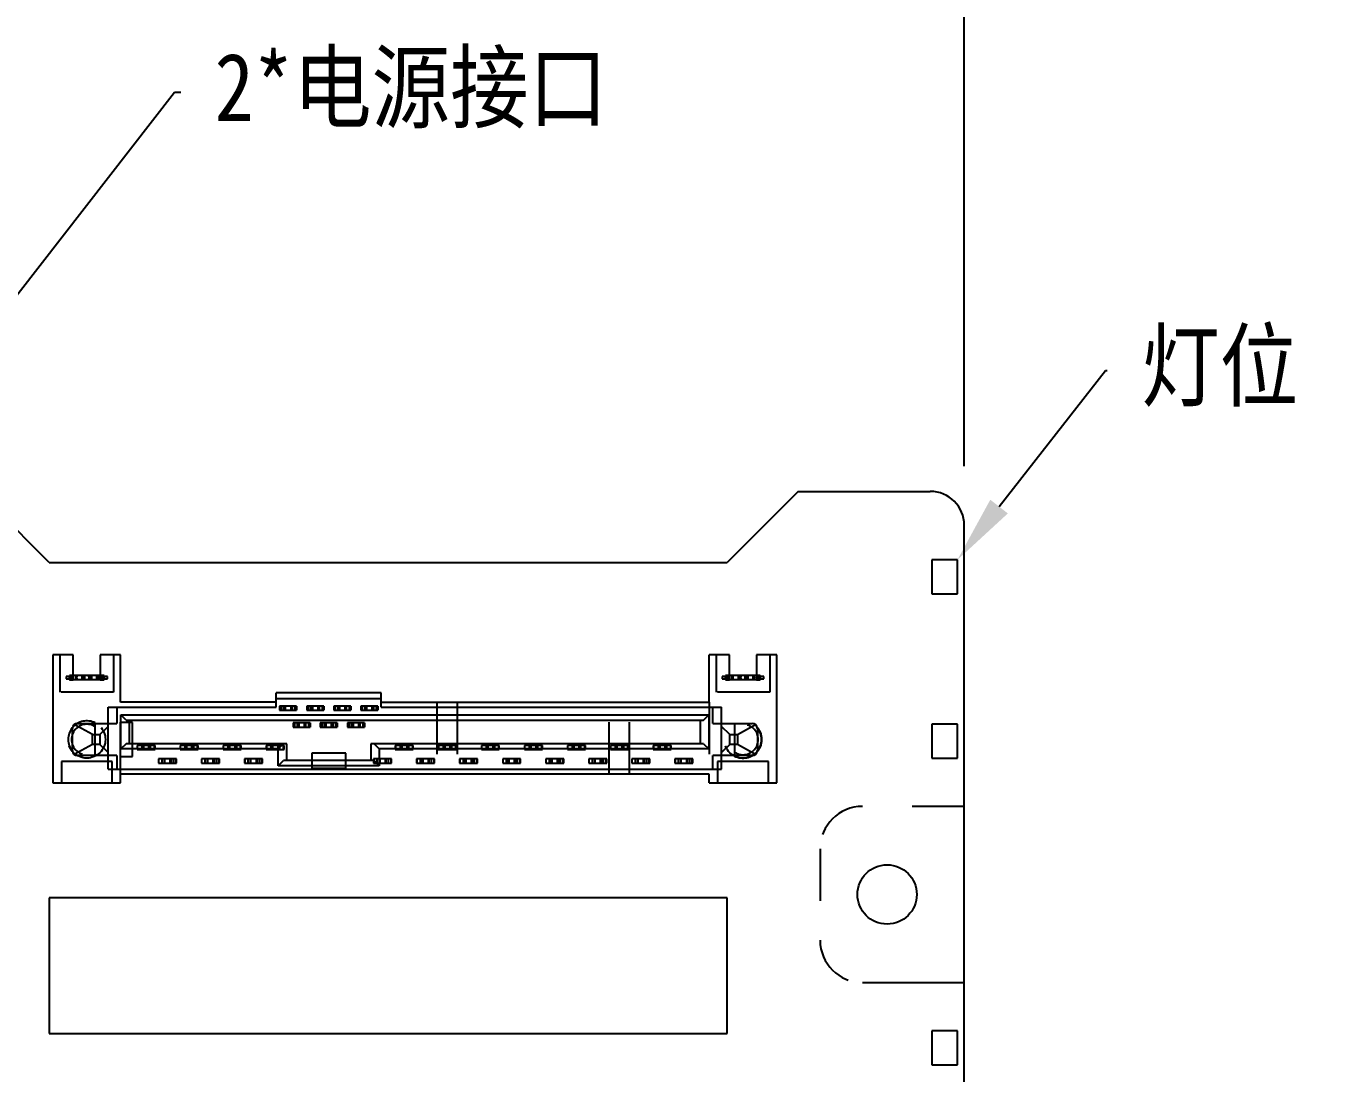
# Model space of a CAD drawing. Header units: millimetres. Extents: x 753 to 1632, y 352 to 973.
# Drawn here: x 1051.1 to 1127.9, y 670.3 to 732.1 of the extents above; entities that cross this region are included whole.
import ezdxf
from ezdxf import colors
from ezdxf.entities.mleader import LeaderData, LeaderLine
from ezdxf.math import Vec2, Vec3

# ---------------------------------------------------------------- set-up
doc = ezdxf.new("R2010")
doc.units = ezdxf.units.MM
doc.header["$LTSCALE"] = 30.734
doc.header["$PDMODE"] = 3
doc.header["$PDSIZE"] = 8
doc.linetypes.add('HIDDEN', pattern=[0.2, 0.1, -0.1])
doc.layers.get('0').update_dxf_attribs({"linetype": 'CONTINUOUS'})
doc.layers.get('Defpoints').update_dxf_attribs({"linetype": 'CONTINUOUS'})
doc.layers.add('02___PRT_ALL_AXES', color=7, linetype='CONTINUOUS')
doc.layers.add('DEFAULT_2', color=8, linetype='HIDDEN')
doc.styles.get("Standard").update_dxf_attribs({"font": 'txt', "width": 0.85})
doc.dimstyles.get("Standard").update_dxf_attribs({"dimtxt": 3.5, "dimasz": 3.5, "dimexe": 0.18, "dimexo": 0.0625, "dimgap": 0.09, "dimtad": 1, "dimdsep": 46, "dimtxsty": 'Standard', "dimcen": 0.09, "dimadec": 0, "dimazin": 0, "dimtol": 1, "dimtp": 0.01, "dimtm": 0.01, "dimtfac": 1, "dimtofl": 0, "dimtmove": 0, "dimatfit": 3, "dimfxl": 1, "dimtolj": 1, "dimarcsym": 0})

# ---------------------------------------------------------------- blocks, each defined once
blk = doc.blocks.new('*D0')
at = {"color": 0, "lineweight": -2}
for p, q in [((1007.026, 706.094), (1007.026, 752.685)), ((1106.526, 706.094), (1106.526, 752.685)), ((1010.526, 742.627), (1040.571, 742.627)), ((1103.026, 742.627), (1072.98, 742.627))]:
    blk.add_line(p, q, dxfattribs=at)
at = {"color": 0}
for points in [[(1010.526, 743.21), (1010.526, 742.043), (1007.026, 742.627)], [(1103.026, 743.21), (1103.026, 742.043), (1106.526, 742.627)]]:
    blk.add_solid(points, dxfattribs=at)
at = {"layer": 'Defpoints', "color": 0}
for p in [(1106.526, 742.627), (1007.026, 702.602), (1106.526, 702.602)]:
    blk.add_point(p, dxfattribs=at)
at = {"color": 0, "insert": (1056.776, 742.627), "char_height": 3.5, "attachment_point": 5}
blk.add_mtext('\\A1;99.5000±0.0100', dxfattribs=at)

msp = doc.modelspace()

# ---------------------------------------------------------------- linework, layer by layer
at = {"color": 7, "linetype": 'Continuous'}
for p, q in [((1052.52568, 700.40169), (1048.32568, 704.60169)), ((1096.72568, 704.60169), (1092.52568, 700.40169)), ((1096.72568, 704.60169), (1104.52568, 704.60169)), ((1106.52568, 606.00169), (1106.52568, 702.60169)), ((1052.52568, 700.40169), (1092.52568, 700.40169)), ((1106.12068, 700.55169), (1104.62068, 700.55169)), ((1104.62068, 700.55169), (1104.62068, 698.55169)), ((1106.12068, 698.55169), (1106.12068, 700.55169)), ((1104.62068, 698.55169), (1106.12068, 698.55169)), ((1052.73568, 694.95169), (1052.73568, 687.40169)), ((1053.93568, 694.95169), (1052.73568, 694.95169)), ((1053.93568, 693.47669), (1053.93568, 694.95169)), ((1055.53568, 694.95169), (1055.53568, 693.47669)), ((1056.72568, 694.95169), (1055.53568, 694.95169)), ((1056.72568, 692.15169), (1056.72568, 694.95169)), ((1091.47568, 692.15169), (1091.47568, 694.95169)), ((1092.66568, 694.95169), (1091.47568, 694.95169)), ((1092.66568, 693.47669), (1092.66568, 694.95169)), ((1094.26568, 694.95169), (1094.26568, 693.47669)), ((1095.46568, 694.95169), (1094.26568, 694.95169)), ((1095.46568, 687.40169), (1095.46568, 694.95169)), ((1053.51068, 693.66962), (1053.51068, 693.53375)), ((1053.81068, 693.66962), (1053.51068, 693.66962)), ((1053.81068, 693.66669), (1053.51068, 693.66669)), ((1053.81068, 693.53375), (1053.81068, 693.66962)), ((1055.31565, 693.72669), (1054.15571, 693.72669)), ((1055.66068, 693.66962), (1055.66068, 693.53375)), ((1055.96068, 693.66962), (1055.66068, 693.66962)), ((1055.96068, 693.66669), (1055.66068, 693.66669)), ((1055.96068, 693.53375), (1055.96068, 693.66962)), ((1092.24068, 693.66962), (1092.24068, 693.53375)), ((1092.54068, 693.66962), (1092.24068, 693.66962)), ((1092.54068, 693.66669), (1092.24068, 693.66669)), ((1092.54068, 693.53375), (1092.54068, 693.66962)), ((1094.04565, 693.72669), (1092.88571, 693.72669)), ((1094.39068, 693.66962), (1094.39068, 693.53375)), ((1094.69068, 693.66962), (1094.39068, 693.66962)), ((1094.69068, 693.66669), (1094.39068, 693.66669)), ((1094.69068, 693.53375), (1094.69068, 693.66962)), ((1053.51068, 693.53669), (1053.81068, 693.53669)), ((1053.51068, 693.53375), (1053.81068, 693.53375)), ((1055.53568, 693.47669), (1053.93568, 693.47669)), ((1055.66068, 693.53669), (1055.96068, 693.53669)), ((1055.66068, 693.53375), (1055.96068, 693.53375)), ((1092.24068, 693.53669), (1092.54068, 693.53669)), ((1092.24068, 693.53375), (1092.54068, 693.53375)), ((1094.26568, 693.47669), (1092.66568, 693.47669)), ((1094.39068, 693.53669), (1094.69068, 693.53669)), ((1094.39068, 693.53375), (1094.69068, 693.53375)), ((1065.92068, 692.15169), (1056.72568, 692.15169)), ((1065.92068, 691.85169), (1065.92068, 692.70169)), ((1072.12068, 692.70169), (1065.92068, 692.70169)), ((1072.12068, 692.35169), (1065.92068, 692.35169)), ((1072.12068, 691.85169), (1072.12068, 692.70169)), ((1072.12068, 692.15169), (1091.47568, 692.15169)), ((1056.00568, 688.20169), (1056.00568, 691.85169)), ((1056.00568, 691.85169), (1065.92068, 691.85169)), ((1056.50568, 691.85169), (1056.50568, 690.90169)), ((1056.75568, 689.40169), (1056.75568, 691.40169)), ((1057.05568, 691.10169), (1056.75568, 691.40169)), ((1056.75568, 691.40169), (1091.44568, 691.40169)), ((1072.12068, 691.85169), (1092.19568, 691.85169)), ((1091.14568, 691.10169), (1091.44568, 691.40169)), ((1091.44568, 691.40169), (1091.44568, 689.40169)), ((1091.69568, 690.90169), (1091.69568, 691.85169)), ((1092.19568, 688.20169), (1092.19568, 691.85169)), ((1053.88568, 689.30169), (1053.88568, 690.60169)), ((1055.06568, 690.25169), (1054.00105, 690.83814)), ((1054.18568, 690.90169), (1056.50568, 690.90169)), ((1055.50568, 690.25169), (1056.00568, 690.72079)), ((1057.05568, 691.10169), (1091.14568, 691.10169)), ((1057.25568, 689.70169), (1057.25568, 691.10169)), ((1090.94568, 691.10169), (1090.94568, 689.70169)), ((1091.69568, 690.90169), (1094.01568, 690.90169)), ((1092.69568, 690.25169), (1092.19568, 690.72079)), ((1093.13568, 690.25169), (1094.20032, 690.83814)), ((1094.31568, 690.60169), (1094.31568, 689.30169)), ((1106.12068, 690.85169), (1104.62068, 690.85169)), ((1104.62068, 690.85169), (1104.62068, 688.85169)), ((1106.12068, 688.85169), (1106.12068, 690.85169)), ((1055.06568, 689.65169), (1055.06568, 690.25169)), ((1055.06568, 690.25169), (1055.50568, 690.25169)), ((1055.50568, 690.25169), (1055.50568, 689.65169)), ((1092.69568, 689.65169), (1092.69568, 690.25169)), ((1092.69568, 690.25169), (1093.13568, 690.25169)), ((1093.13568, 690.25169), (1093.13568, 689.65169)), ((1055.06568, 689.65169), (1054.00105, 689.06524)), ((1055.50568, 689.65169), (1055.06568, 689.65169)), ((1056.00568, 689.18259), (1055.50568, 689.65169)), ((1057.05568, 689.70169), (1056.75568, 689.40169)), ((1066.04068, 689.40169), (1056.75568, 689.40169)), ((1066.54068, 689.70169), (1057.05568, 689.70169)), ((1066.34068, 689.70169), (1066.04068, 689.40169)), ((1066.04068, 688.40169), (1066.04068, 689.40169)), ((1066.54068, 688.70169), (1066.54068, 689.70169)), ((1071.50068, 689.70169), (1071.50068, 688.70169)), ((1091.14568, 689.70169), (1071.50068, 689.70169)), ((1071.70068, 689.70169), (1072.00068, 689.40169)), ((1072.00068, 689.40169), (1072.00068, 688.40169)), ((1091.44568, 689.40169), (1072.00068, 689.40169)), ((1091.14568, 689.70169), (1091.44568, 689.40169)), ((1092.69568, 689.65169), (1092.19568, 689.18259)), ((1093.13568, 689.65169), (1092.69568, 689.65169)), ((1094.20032, 689.06524), (1093.13568, 689.65169)), ((1056.50568, 689.00169), (1054.18568, 689.00169)), ((1056.50568, 689.00169), (1056.50568, 688.20169)), ((1066.04068, 688.40169), (1066.34068, 688.70169)), ((1072.00068, 688.40169), (1066.04068, 688.40169)), ((1071.70068, 688.70169), (1066.34068, 688.70169)), ((1071.70068, 688.70169), (1072.00068, 688.40169)), ((1091.69568, 688.20169), (1091.69568, 689.00169)), ((1094.01568, 689.00169), (1091.69568, 689.00169)), ((1104.62068, 688.85169), (1106.12068, 688.85169)), ((1056.00568, 688.20169), (1092.19568, 688.20169)), ((1056.72568, 687.40169), (1056.72568, 687.90169)), ((1091.47568, 687.90169), (1056.72568, 687.90169)), ((1091.47568, 687.40169), (1091.47568, 687.90169)), ((1052.73568, 687.40169), (1056.72568, 687.40169)), ((1091.47568, 687.40169), (1095.46568, 687.40169)), ((1052.52568, 680.60169), (1052.52568, 672.60169)), ((1092.52568, 680.60169), (1052.52568, 680.60169)), ((1092.52568, 672.60169), (1092.52568, 680.60169)), ((1052.52568, 672.60169), (1092.52568, 672.60169)), ((1106.12068, 672.75169), (1104.62068, 672.75169)), ((1104.62068, 672.75169), (1104.62068, 670.75169)), ((1106.12068, 670.75169), (1106.12068, 672.75169)), ((1104.62068, 670.75169), (1106.12068, 670.75169))]:
    msp.add_line(p, q, dxfattribs=at)
at = {"color": 1}
msp.add_line((1100.52068, 675.60169), (1106.52568, 675.60169), dxfattribs=at)
at = {"color": 7, "linetype": 'Continuous'}
for centre, radius, start, end in [((1104.52568, 702.60169), 2, 0, 90), ((1054.53568, 693.60169), 0.4, 161.7900431, 198.2099569), ((1054.93568, 693.60169), 0.4, 341.7900431, 18.2099569), ((1093.26568, 693.60169), 0.4, 161.7900431, 198.2099569), ((1093.66568, 693.60169), 0.4, 341.7900431, 18.2099569), ((1054.18568, 690.60169), 0.3, 90, 180), ((1094.01568, 690.60169), 0.3, 0, 90), ((1054.18568, 689.30169), 0.3, 180, 270), ((1094.01568, 689.30169), 0.3, 270, 0)]:
    msp.add_arc(centre, radius, start, end, dxfattribs=at)
at = {"layer": '02___PRT_ALL_AXES', "color": 8, "linetype": 'HIDDEN'}
for centre in [(1054.73568, 689.95169), (1093.46568, 689.95169)]:
    msp.add_circle(centre, 1.1, dxfattribs=at)
at = {"layer": '02___PRT_ALL_AXES', "color": 7, "linetype": 'Continuous'}
msp.add_circle((1101.97568, 680.80169), 1.75, dxfattribs=at)
at = {"layer": 'DEFAULT_2', "color": 8, "linetype": 'HIDDEN'}
for p, q in [((1053.15568, 692.75169), (1053.15568, 694.95169)), ((1056.30568, 694.95169), (1056.30568, 692.75169)), ((1091.89568, 692.75169), (1091.89568, 694.95169)), ((1095.04568, 694.95169), (1095.04568, 692.75169)), ((1054.15571, 693.72669), (1053.7158, 693.72669)), ((1055.75556, 693.72669), (1055.31565, 693.72669)), ((1092.88571, 693.72669), (1092.4458, 693.72669)), ((1094.48556, 693.72669), (1094.04565, 693.72669)), ((1053.7158, 693.47669), (1053.93568, 693.47669)), ((1055.53568, 693.47669), (1055.75556, 693.47669)), ((1092.4458, 693.47669), (1092.66568, 693.47669)), ((1094.26568, 693.47669), (1094.48556, 693.47669)), ((1056.30568, 692.75169), (1053.15568, 692.75169)), ((1056.72568, 687.90169), (1056.72568, 692.15169)), ((1075.40568, 692.15169), (1075.40568, 687.90169)), ((1076.60568, 692.15169), (1076.60568, 687.90169)), ((1085.56568, 687.90169), (1085.56568, 692.15169)), ((1086.76568, 687.90169), (1086.76568, 692.15169)), ((1091.47568, 692.15169), (1091.47568, 687.90169)), ((1095.04568, 692.75169), (1091.89568, 692.75169)), ((1066.12068, 691.92669), (1066.12068, 691.67669)), ((1067.12068, 691.92669), (1066.12068, 691.92669)), ((1066.12068, 691.67669), (1067.12068, 691.67669)), ((1066.20068, 691.92669), (1066.20068, 691.67669)), ((1066.37068, 691.67669), (1066.37068, 691.92669)), ((1066.42068, 691.67669), (1066.42068, 691.92669)), ((1066.47068, 691.67669), (1066.47068, 691.92669)), ((1066.77068, 691.92669), (1066.77068, 691.67669)), ((1066.82068, 691.92669), (1066.82068, 691.67669)), ((1066.87068, 691.67669), (1066.87068, 691.92669)), ((1067.04068, 691.67669), (1067.04068, 691.92669)), ((1067.12068, 691.92669), (1067.12068, 691.67669)), ((1067.72068, 691.92669), (1067.72068, 691.67669)), ((1068.72068, 691.92669), (1067.72068, 691.92669)), ((1067.72068, 691.67669), (1068.72068, 691.67669)), ((1067.80068, 691.92669), (1067.80068, 691.67669)), ((1067.97068, 691.67669), (1067.97068, 691.92669)), ((1068.02068, 691.67669), (1068.02068, 691.92669)), ((1068.07068, 691.67669), (1068.07068, 691.92669)), ((1068.37068, 691.92669), (1068.37068, 691.67669)), ((1068.42068, 691.92669), (1068.42068, 691.67669)), ((1068.47068, 691.67669), (1068.47068, 691.92669)), ((1068.64068, 691.67669), (1068.64068, 691.92669)), ((1068.72068, 691.92669), (1068.72068, 691.67669)), ((1069.32068, 691.92669), (1069.32068, 691.67669)), ((1070.32068, 691.92669), (1069.32068, 691.92669)), ((1069.32068, 691.67669), (1070.32068, 691.67669)), ((1069.40068, 691.92669), (1069.40068, 691.67669)), ((1069.57068, 691.67669), (1069.57068, 691.92669)), ((1069.62068, 691.67669), (1069.62068, 691.92669)), ((1069.67068, 691.67669), (1069.67068, 691.92669)), ((1069.97068, 691.92669), (1069.97068, 691.67669)), ((1070.02068, 691.92669), (1070.02068, 691.67669)), ((1070.07068, 691.67669), (1070.07068, 691.92669)), ((1070.24068, 691.67669), (1070.24068, 691.92669)), ((1070.32068, 691.92669), (1070.32068, 691.67669)), ((1070.92068, 691.92669), (1070.92068, 691.67669)), ((1071.92068, 691.92669), (1070.92068, 691.92669)), ((1070.92068, 691.67669), (1071.92068, 691.67669)), ((1071.00068, 691.92669), (1071.00068, 691.67669)), ((1071.17068, 691.67669), (1071.17068, 691.92669)), ((1071.22068, 691.67669), (1071.22068, 691.92669)), ((1071.27068, 691.67669), (1071.27068, 691.92669)), ((1071.57068, 691.92669), (1071.57068, 691.67669)), ((1071.62068, 691.92669), (1071.62068, 691.67669)), ((1071.67068, 691.67669), (1071.67068, 691.92669)), ((1071.84068, 691.67669), (1071.84068, 691.92669)), ((1071.92068, 691.92669), (1071.92068, 691.67669)), ((1055.23568, 688.97189), (1055.23568, 690.93148)), ((1057.42568, 690.95169), (1056.72568, 690.95169)), ((1057.42568, 688.95169), (1057.42568, 690.95169)), ((1066.92068, 690.92669), (1066.92068, 690.67669)), ((1067.92068, 690.92669), (1066.92068, 690.92669)), ((1066.92068, 690.67669), (1067.92068, 690.67669)), ((1067.00068, 690.92669), (1067.00068, 690.67669)), ((1067.17068, 690.67669), (1067.17068, 690.92669)), ((1067.22068, 690.67669), (1067.22068, 690.92669)), ((1067.27068, 690.67669), (1067.27068, 690.92669)), ((1067.57068, 690.92669), (1067.57068, 690.67669)), ((1067.62068, 690.92669), (1067.62068, 690.67669)), ((1067.67068, 690.67669), (1067.67068, 690.92669)), ((1067.84068, 690.67669), (1067.84068, 690.92669)), ((1067.92068, 690.92669), (1067.92068, 690.67669)), ((1068.52068, 690.92669), (1068.52068, 690.67669)), ((1069.52068, 690.92669), (1068.52068, 690.92669)), ((1068.52068, 690.67669), (1069.52068, 690.67669)), ((1068.60068, 690.92669), (1068.60068, 690.67669)), ((1068.77068, 690.67669), (1068.77068, 690.92669)), ((1068.82068, 690.67669), (1068.82068, 690.92669)), ((1068.87068, 690.67669), (1068.87068, 690.92669)), ((1069.17068, 690.92669), (1069.17068, 690.67669)), ((1069.22068, 690.92669), (1069.22068, 690.67669)), ((1069.27068, 690.67669), (1069.27068, 690.92669)), ((1069.44068, 690.67669), (1069.44068, 690.92669)), ((1069.52068, 690.92669), (1069.52068, 690.67669)), ((1070.12068, 690.92669), (1070.12068, 690.67669)), ((1071.12068, 690.92669), (1070.12068, 690.92669)), ((1070.12068, 690.67669), (1071.12068, 690.67669)), ((1070.20068, 690.92669), (1070.20068, 690.67669)), ((1070.37068, 690.67669), (1070.37068, 690.92669)), ((1070.42068, 690.67669), (1070.42068, 690.92669)), ((1070.47068, 690.67669), (1070.47068, 690.92669)), ((1070.77068, 690.92669), (1070.77068, 690.67669)), ((1070.82068, 690.92669), (1070.82068, 690.67669)), ((1070.87068, 690.67669), (1070.87068, 690.92669)), ((1071.04068, 690.67669), (1071.04068, 690.92669)), ((1071.12068, 690.92669), (1071.12068, 690.67669)), ((1092.96568, 690.93148), (1092.96568, 688.97189)), ((1057.70568, 689.60669), (1057.70568, 689.35669)), ((1058.76568, 689.60669), (1057.70568, 689.60669)), ((1057.70568, 689.35669), (1058.76568, 689.35669)), ((1057.73568, 689.35669), (1057.73568, 689.60669)), ((1057.98568, 689.60669), (1057.98568, 689.35669)), ((1058.03568, 689.60669), (1058.03568, 689.35669)), ((1058.08568, 689.60669), (1058.08568, 689.35669)), ((1058.38568, 689.60669), (1058.38568, 689.35669)), ((1058.43568, 689.60669), (1058.43568, 689.35669)), ((1058.48568, 689.60669), (1058.48568, 689.35669)), ((1058.73568, 689.35669), (1058.73568, 689.60669)), ((1058.76568, 689.35669), (1058.76568, 689.60669)), ((1060.24568, 689.60669), (1060.24568, 689.35669)), ((1061.30568, 689.60669), (1060.24568, 689.60669)), ((1060.24568, 689.35669), (1061.30568, 689.35669)), ((1060.27568, 689.35669), (1060.27568, 689.60669)), ((1060.52568, 689.60669), (1060.52568, 689.35669)), ((1060.57568, 689.60669), (1060.57568, 689.35669)), ((1060.62568, 689.60669), (1060.62568, 689.35669)), ((1060.92568, 689.60669), (1060.92568, 689.35669)), ((1060.97568, 689.60669), (1060.97568, 689.35669)), ((1061.02568, 689.60669), (1061.02568, 689.35669)), ((1061.27568, 689.35669), (1061.27568, 689.60669)), ((1061.30568, 689.35669), (1061.30568, 689.60669)), ((1062.78568, 689.60669), (1062.78568, 689.35669)), ((1063.84568, 689.60669), (1062.78568, 689.60669)), ((1062.78568, 689.35669), (1063.84568, 689.35669)), ((1062.81568, 689.35669), (1062.81568, 689.60669)), ((1063.06568, 689.60669), (1063.06568, 689.35669)), ((1063.11568, 689.60669), (1063.11568, 689.35669)), ((1063.16568, 689.60669), (1063.16568, 689.35669)), ((1063.46568, 689.60669), (1063.46568, 689.35669)), ((1063.51568, 689.60669), (1063.51568, 689.35669)), ((1063.56568, 689.60669), (1063.56568, 689.35669)), ((1063.81568, 689.35669), (1063.81568, 689.60669)), ((1063.84568, 689.35669), (1063.84568, 689.60669)), ((1065.32568, 689.60669), (1065.32568, 689.35669)), ((1066.38568, 689.60669), (1065.32568, 689.60669)), ((1065.32568, 689.35669), (1066.38568, 689.35669)), ((1065.35568, 689.35669), (1065.35568, 689.60669)), ((1065.60568, 689.60669), (1065.60568, 689.35669)), ((1065.65568, 689.60669), (1065.65568, 689.35669)), ((1065.70568, 689.60669), (1065.70568, 689.35669)), ((1066.00568, 689.60669), (1066.00568, 689.35669)), ((1066.05568, 689.60669), (1066.05568, 689.35669)), ((1066.10568, 689.60669), (1066.10568, 689.35669)), ((1066.35568, 689.35669), (1066.35568, 689.60669)), ((1066.38568, 689.35669), (1066.38568, 689.60669)), ((1068.02068, 689.15169), (1068.02068, 688.25169)), ((1070.02068, 689.15169), (1068.02068, 689.15169)), ((1070.02068, 688.25169), (1070.02068, 689.15169)), ((1072.94568, 689.60669), (1072.94568, 689.35669)), ((1074.00568, 689.60669), (1072.94568, 689.60669)), ((1072.94568, 689.35669), (1074.00568, 689.35669)), ((1072.97568, 689.35669), (1072.97568, 689.60669)), ((1073.22568, 689.60669), (1073.22568, 689.35669)), ((1073.27568, 689.60669), (1073.27568, 689.35669)), ((1073.32568, 689.60669), (1073.32568, 689.35669)), ((1073.62568, 689.60669), (1073.62568, 689.35669)), ((1073.67568, 689.60669), (1073.67568, 689.35669)), ((1073.72568, 689.60669), (1073.72568, 689.35669)), ((1073.97568, 689.35669), (1073.97568, 689.60669)), ((1074.00568, 689.35669), (1074.00568, 689.60669)), ((1075.48568, 689.60669), (1075.48568, 689.35669)), ((1076.54568, 689.60669), (1075.48568, 689.60669)), ((1075.48568, 689.35669), (1076.54568, 689.35669)), ((1075.51568, 689.35669), (1075.51568, 689.60669)), ((1075.76568, 689.60669), (1075.76568, 689.35669)), ((1075.81568, 689.60669), (1075.81568, 689.35669)), ((1075.86568, 689.60669), (1075.86568, 689.35669)), ((1076.16568, 689.60669), (1076.16568, 689.35669)), ((1076.21568, 689.60669), (1076.21568, 689.35669)), ((1076.26568, 689.60669), (1076.26568, 689.35669)), ((1076.51568, 689.35669), (1076.51568, 689.60669)), ((1076.54568, 689.35669), (1076.54568, 689.60669)), ((1078.02568, 689.60669), (1078.02568, 689.35669)), ((1079.08568, 689.60669), (1078.02568, 689.60669)), ((1078.02568, 689.35669), (1079.08568, 689.35669)), ((1078.05568, 689.35669), (1078.05568, 689.60669)), ((1078.30568, 689.60669), (1078.30568, 689.35669)), ((1078.35568, 689.60669), (1078.35568, 689.35669)), ((1078.40568, 689.60669), (1078.40568, 689.35669)), ((1078.70568, 689.60669), (1078.70568, 689.35669)), ((1078.75568, 689.60669), (1078.75568, 689.35669)), ((1078.80568, 689.60669), (1078.80568, 689.35669)), ((1079.05568, 689.35669), (1079.05568, 689.60669)), ((1079.08568, 689.35669), (1079.08568, 689.60669)), ((1080.56568, 689.60669), (1080.56568, 689.35669)), ((1081.62568, 689.60669), (1080.56568, 689.60669)), ((1080.56568, 689.35669), (1081.62568, 689.35669)), ((1080.59568, 689.35669), (1080.59568, 689.60669)), ((1080.84568, 689.60669), (1080.84568, 689.35669)), ((1080.89568, 689.60669), (1080.89568, 689.35669)), ((1080.94568, 689.60669), (1080.94568, 689.35669)), ((1081.24568, 689.60669), (1081.24568, 689.35669)), ((1081.29568, 689.60669), (1081.29568, 689.35669)), ((1081.34568, 689.60669), (1081.34568, 689.35669)), ((1081.59568, 689.35669), (1081.59568, 689.60669)), ((1081.62568, 689.35669), (1081.62568, 689.60669)), ((1083.10568, 689.60669), (1083.10568, 689.35669)), ((1084.16568, 689.60669), (1083.10568, 689.60669)), ((1083.10568, 689.35669), (1084.16568, 689.35669)), ((1083.13568, 689.35669), (1083.13568, 689.60669)), ((1083.38568, 689.60669), (1083.38568, 689.35669)), ((1083.43568, 689.60669), (1083.43568, 689.35669)), ((1083.48568, 689.60669), (1083.48568, 689.35669)), ((1083.78568, 689.60669), (1083.78568, 689.35669)), ((1083.83568, 689.60669), (1083.83568, 689.35669)), ((1083.88568, 689.60669), (1083.88568, 689.35669)), ((1084.13568, 689.35669), (1084.13568, 689.60669)), ((1084.16568, 689.35669), (1084.16568, 689.60669)), ((1085.64568, 689.60669), (1085.64568, 689.35669)), ((1086.70568, 689.60669), (1085.64568, 689.60669)), ((1085.64568, 689.35669), (1086.70568, 689.35669)), ((1085.67568, 689.35669), (1085.67568, 689.60669)), ((1085.92568, 689.60669), (1085.92568, 689.35669)), ((1085.97568, 689.60669), (1085.97568, 689.35669)), ((1086.02568, 689.60669), (1086.02568, 689.35669)), ((1086.32568, 689.60669), (1086.32568, 689.35669)), ((1086.37568, 689.60669), (1086.37568, 689.35669)), ((1086.42568, 689.60669), (1086.42568, 689.35669)), ((1086.67568, 689.35669), (1086.67568, 689.60669)), ((1086.70568, 689.35669), (1086.70568, 689.60669)), ((1088.17568, 689.60669), (1088.17568, 689.35669)), ((1089.23568, 689.60669), (1088.17568, 689.60669)), ((1088.17568, 689.35669), (1089.23568, 689.35669)), ((1088.20568, 689.35669), (1088.20568, 689.60669)), ((1088.45568, 689.60669), (1088.45568, 689.35669)), ((1088.50568, 689.60669), (1088.50568, 689.35669)), ((1088.55568, 689.60669), (1088.55568, 689.35669)), ((1088.85568, 689.60669), (1088.85568, 689.35669)), ((1088.90568, 689.60669), (1088.90568, 689.35669)), ((1088.95568, 689.60669), (1088.95568, 689.35669)), ((1089.20568, 689.35669), (1089.20568, 689.60669)), ((1089.23568, 689.35669), (1089.23568, 689.60669)), ((1053.23568, 688.65169), (1053.23568, 687.40169)), ((1056.23568, 688.65169), (1053.23568, 688.65169)), ((1056.23568, 687.40169), (1056.23568, 688.65169)), ((1056.72568, 688.95169), (1057.42568, 688.95169)), ((1058.96568, 688.80669), (1058.96568, 688.55669)), ((1060.02568, 688.80669), (1058.96568, 688.80669)), ((1058.96568, 688.55669), (1060.02568, 688.55669)), ((1058.99568, 688.55669), (1058.99568, 688.80669)), ((1059.16568, 688.80669), (1059.16568, 688.55669)), ((1059.29568, 688.80669), (1059.29568, 688.55669)), ((1059.34568, 688.55669), (1059.34568, 688.80669)), ((1059.64568, 688.80669), (1059.64568, 688.55669)), ((1059.69568, 688.80669), (1059.69568, 688.55669)), ((1059.82568, 688.80669), (1059.82568, 688.55669)), ((1059.99568, 688.55669), (1059.99568, 688.80669)), ((1060.02568, 688.55669), (1060.02568, 688.80669)), ((1061.50568, 688.80669), (1061.50568, 688.55669)), ((1062.56568, 688.80669), (1061.50568, 688.80669)), ((1061.50568, 688.55669), (1062.56568, 688.55669)), ((1061.53568, 688.55669), (1061.53568, 688.80669)), ((1061.70568, 688.80669), (1061.70568, 688.55669)), ((1061.83568, 688.80669), (1061.83568, 688.55669)), ((1061.88568, 688.55669), (1061.88568, 688.80669)), ((1062.18568, 688.80669), (1062.18568, 688.55669)), ((1062.23568, 688.80669), (1062.23568, 688.55669)), ((1062.36568, 688.80669), (1062.36568, 688.55669)), ((1062.53568, 688.55669), (1062.53568, 688.80669)), ((1062.56568, 688.55669), (1062.56568, 688.80669)), ((1064.04568, 688.80669), (1064.04568, 688.55669)), ((1065.10568, 688.80669), (1064.04568, 688.80669)), ((1064.04568, 688.55669), (1065.10568, 688.55669)), ((1064.07568, 688.55669), (1064.07568, 688.80669)), ((1064.24568, 688.80669), (1064.24568, 688.55669)), ((1064.37568, 688.80669), (1064.37568, 688.55669)), ((1064.42568, 688.55669), (1064.42568, 688.80669)), ((1064.72568, 688.80669), (1064.72568, 688.55669)), ((1064.77568, 688.80669), (1064.77568, 688.55669)), ((1064.90568, 688.80669), (1064.90568, 688.55669)), ((1065.07568, 688.55669), (1065.07568, 688.80669)), ((1065.10568, 688.55669), (1065.10568, 688.80669)), ((1071.66568, 688.80669), (1071.66568, 688.55669)), ((1072.72568, 688.80669), (1071.66568, 688.80669)), ((1071.66568, 688.55669), (1072.72568, 688.55669)), ((1071.69568, 688.55669), (1071.69568, 688.80669)), ((1071.86568, 688.80669), (1071.86568, 688.55669)), ((1071.99568, 688.80669), (1071.99568, 688.55669)), ((1072.04568, 688.55669), (1072.04568, 688.80669)), ((1072.34568, 688.80669), (1072.34568, 688.55669)), ((1072.39568, 688.80669), (1072.39568, 688.55669)), ((1072.52568, 688.80669), (1072.52568, 688.55669)), ((1072.69568, 688.55669), (1072.69568, 688.80669)), ((1072.72568, 688.55669), (1072.72568, 688.80669)), ((1074.20568, 688.80669), (1074.20568, 688.55669)), ((1075.26568, 688.80669), (1074.20568, 688.80669)), ((1074.20568, 688.55669), (1075.26568, 688.55669)), ((1074.23568, 688.55669), (1074.23568, 688.80669)), ((1074.40568, 688.80669), (1074.40568, 688.55669)), ((1074.53568, 688.80669), (1074.53568, 688.55669)), ((1074.58568, 688.55669), (1074.58568, 688.80669)), ((1074.88568, 688.80669), (1074.88568, 688.55669)), ((1074.93568, 688.80669), (1074.93568, 688.55669)), ((1075.06568, 688.80669), (1075.06568, 688.55669)), ((1075.23568, 688.55669), (1075.23568, 688.80669)), ((1075.26568, 688.55669), (1075.26568, 688.80669)), ((1076.74568, 688.80669), (1076.74568, 688.55669)), ((1077.80568, 688.80669), (1076.74568, 688.80669)), ((1076.74568, 688.55669), (1077.80568, 688.55669)), ((1076.77568, 688.55669), (1076.77568, 688.80669)), ((1076.94568, 688.80669), (1076.94568, 688.55669)), ((1077.07568, 688.80669), (1077.07568, 688.55669)), ((1077.12568, 688.55669), (1077.12568, 688.80669)), ((1077.42568, 688.80669), (1077.42568, 688.55669)), ((1077.47568, 688.80669), (1077.47568, 688.55669)), ((1077.60568, 688.80669), (1077.60568, 688.55669)), ((1077.77568, 688.55669), (1077.77568, 688.80669)), ((1077.80568, 688.55669), (1077.80568, 688.80669)), ((1079.28568, 688.80669), (1079.28568, 688.55669)), ((1080.34568, 688.80669), (1079.28568, 688.80669)), ((1079.28568, 688.55669), (1080.34568, 688.55669)), ((1079.31568, 688.55669), (1079.31568, 688.80669)), ((1079.48568, 688.80669), (1079.48568, 688.55669)), ((1079.61568, 688.80669), (1079.61568, 688.55669)), ((1079.66568, 688.55669), (1079.66568, 688.80669)), ((1079.96568, 688.80669), (1079.96568, 688.55669)), ((1080.01568, 688.80669), (1080.01568, 688.55669)), ((1080.14568, 688.80669), (1080.14568, 688.55669)), ((1080.31568, 688.55669), (1080.31568, 688.80669)), ((1080.34568, 688.55669), (1080.34568, 688.80669)), ((1081.82568, 688.80669), (1081.82568, 688.55669)), ((1082.88568, 688.80669), (1081.82568, 688.80669)), ((1081.82568, 688.55669), (1082.88568, 688.55669)), ((1081.85568, 688.55669), (1081.85568, 688.80669)), ((1082.02568, 688.80669), (1082.02568, 688.55669)), ((1082.15568, 688.80669), (1082.15568, 688.55669)), ((1082.20568, 688.55669), (1082.20568, 688.80669)), ((1082.50568, 688.80669), (1082.50568, 688.55669)), ((1082.55568, 688.80669), (1082.55568, 688.55669)), ((1082.68568, 688.80669), (1082.68568, 688.55669)), ((1082.85568, 688.55669), (1082.85568, 688.80669)), ((1082.88568, 688.55669), (1082.88568, 688.80669)), ((1084.36568, 688.80669), (1084.36568, 688.55669)), ((1085.42568, 688.80669), (1084.36568, 688.80669)), ((1084.36568, 688.55669), (1085.42568, 688.55669)), ((1084.39568, 688.55669), (1084.39568, 688.80669)), ((1084.56568, 688.80669), (1084.56568, 688.55669)), ((1084.69568, 688.80669), (1084.69568, 688.55669)), ((1084.74568, 688.55669), (1084.74568, 688.80669)), ((1085.04568, 688.80669), (1085.04568, 688.55669)), ((1085.09568, 688.80669), (1085.09568, 688.55669)), ((1085.22568, 688.80669), (1085.22568, 688.55669)), ((1085.39568, 688.55669), (1085.39568, 688.80669)), ((1085.42568, 688.55669), (1085.42568, 688.80669)), ((1086.90568, 688.80669), (1086.90568, 688.55669)), ((1087.96568, 688.80669), (1086.90568, 688.80669)), ((1086.90568, 688.55669), (1087.96568, 688.55669)), ((1086.93568, 688.55669), (1086.93568, 688.80669)), ((1087.10568, 688.80669), (1087.10568, 688.55669)), ((1087.23568, 688.80669), (1087.23568, 688.55669)), ((1087.28568, 688.55669), (1087.28568, 688.80669)), ((1087.58568, 688.80669), (1087.58568, 688.55669)), ((1087.63568, 688.80669), (1087.63568, 688.55669)), ((1087.76568, 688.80669), (1087.76568, 688.55669)), ((1087.93568, 688.55669), (1087.93568, 688.80669)), ((1087.96568, 688.55669), (1087.96568, 688.80669)), ((1089.44568, 688.80669), (1089.44568, 688.55669)), ((1090.50568, 688.80669), (1089.44568, 688.80669)), ((1089.44568, 688.55669), (1090.50568, 688.55669)), ((1089.47568, 688.55669), (1089.47568, 688.80669)), ((1089.64568, 688.80669), (1089.64568, 688.55669)), ((1089.77568, 688.80669), (1089.77568, 688.55669)), ((1089.82568, 688.55669), (1089.82568, 688.80669)), ((1090.12568, 688.80669), (1090.12568, 688.55669)), ((1090.17568, 688.80669), (1090.17568, 688.55669)), ((1090.30568, 688.80669), (1090.30568, 688.55669)), ((1090.47568, 688.55669), (1090.47568, 688.80669)), ((1090.50568, 688.55669), (1090.50568, 688.80669)), ((1091.96568, 688.65169), (1091.96568, 687.40169)), ((1094.96568, 688.65169), (1091.96568, 688.65169)), ((1094.96568, 687.40169), (1094.96568, 688.65169)), ((1068.02068, 688.25169), (1070.02068, 688.25169))]:
    msp.add_line(p, q, dxfattribs=at)
at = {"layer": 'DEFAULT_2', "color": 1, "linetype": 'HIDDEN'}
for p, q in [((1106.52568, 686.00169), (1100.52068, 686.00169)), ((1098.02068, 683.50169), (1098.02068, 678.10169))]:
    msp.add_line(p, q, dxfattribs=at)
at = {"layer": 'DEFAULT_2', "color": 8, "linetype": 'HIDDEN'}
for centre, radius, start, end in [((1054.09568, 693.60169), 0.4, 161.7900431, 198.2099569), ((1054.88568, 693.60169), 0.4, 161.7900431, 198.2099569), ((1054.58568, 693.60169), 0.4, 341.7900431, 18.2099569), ((1055.37568, 693.60169), 0.4, 341.7900431, 18.2099569), ((1092.82568, 693.60169), 0.4, 161.7900431, 198.2099569), ((1093.61568, 693.60169), 0.4, 161.7900431, 198.2099569), ((1093.31568, 693.60169), 0.4, 341.7900431, 18.2099569), ((1094.10568, 693.60169), 0.4, 341.7900431, 18.2099569), ((1054.73568, 689.95169), 1.1, 62.9643082, 297.0356918), ((1054.73568, 689.95169), 0.9, 56.2510114, 303.7489886), ((1093.46568, 689.95169), 1.1, 242.9643082, 117.0356918), ((1093.46568, 689.95169), 0.9, 236.2510114, 123.7489886)]:
    msp.add_arc(centre, radius, start, end, dxfattribs=at)
at = {"layer": 'DEFAULT_2', "color": 1, "linetype": 'HIDDEN'}
for centre, start, end in [((1100.52068, 683.50169), 90, 180), ((1100.52068, 678.10169), 180, 270)]:
    msp.add_arc(centre, 2.5, start, end, dxfattribs=at)
at = {"layer": 'DEFAULT_2', "color": 8, "linetype": 'HIDDEN'}
for centre, start_param, end_param in [((1055.11024, 693.60169), 2.82376895, 3.45941636), ((1054.36112, 693.60169), -0.3178237, 0.3178237), ((1093.84024, 693.60169), 9.10695426, 9.74260166), ((1093.09112, 693.60169), -0.3178237, 0.3178237)]:
    msp.add_ellipse(centre, major_axis=(0.50956, 0), ratio=0.78499618, start_param=start_param, end_param=end_param, dxfattribs=at)
for points, start_tangent, end_tangent in [([(1053.90584, 693.72669), (1053.88969, 693.60169)], (-0.2562948, -0.96659866), (0, -1)), ([(1054.07504, 693.72669), (1054.06554, 693.665), (1054.07504, 693.47669)], (-0.20397118, -0.97897689), (0.20397118, -0.97897689)), ([(1054.46303, 693.72669), (1054.44688, 693.60169)], (-0.2562948, -0.96659866), (0, -1)), ([(1055.00834, 693.72669), (1055.02448, 693.60169)], (0.2562948, -0.96659866), (0, -1)), ([(1055.39633, 693.72669), (1055.40582, 693.665), (1055.39633, 693.47669)], (0.20397118, -0.97897689), (-0.20397118, -0.97897689)), ([(1055.56552, 693.72669), (1055.58167, 693.60169)], (0.2562948, -0.96659866), (0, -1)), ([(1092.63584, 693.72669), (1092.61969, 693.60169)], (-0.2562948, -0.96659866), (0, -1)), ([(1092.80504, 693.72669), (1092.79554, 693.665), (1092.80504, 693.47669)], (-0.20397118, -0.97897689), (0.20397118, -0.97897689)), ([(1093.19303, 693.72669), (1093.17688, 693.60169)], (-0.2562948, -0.96659866), (0, -1)), ([(1093.73834, 693.72669), (1093.75448, 693.60169)], (0.2562948, -0.96659866), (0, -1)), ([(1094.12633, 693.72669), (1094.13582, 693.665), (1094.12633, 693.47669)], (0.20397118, -0.97897689), (-0.20397118, -0.97897689)), ([(1094.29552, 693.72669), (1094.31167, 693.60169)], (0.2562948, -0.96659866), (0, -1)), ([(1053.88969, 693.60169), (1053.90584, 693.47669)], (0, -1), (0.2562948, -0.96659866)), ([(1054.44688, 693.60169), (1054.46303, 693.47669)], (0, -1), (0.2562948, -0.96659866)), ([(1055.02448, 693.60169), (1055.00834, 693.47669)], (0, -1), (-0.2562948, -0.96659866)), ([(1055.58167, 693.60169), (1055.56552, 693.47669)], (0, -1), (-0.2562948, -0.96659866)), ([(1092.61969, 693.60169), (1092.63584, 693.47669)], (0, -1), (0.2562948, -0.96659866)), ([(1093.17688, 693.60169), (1093.19303, 693.47669)], (0, -1), (0.2562948, -0.96659866)), ([(1093.75448, 693.60169), (1093.73834, 693.47669)], (0, -1), (-0.2562948, -0.96659866)), ([(1094.31167, 693.60169), (1094.29552, 693.47669)], (0, -1), (-0.2562948, -0.96659866))]:
    msp.add_spline(points, degree=3, dxfattribs=dict(at, start_tangent=start_tangent, end_tangent=end_tangent))

# ---------------------------------------------------------------- dimensions: what is measured, and where the dimension line sits
at = {"color": 4}
dim = msp.add_linear_dim(base=(1106.52568, 742.62658), p1=(1007.02568, 702.60169), p2=(1106.52568, 702.60169), dimstyle='Standard', override={"dimexe": 10.0584, "dimexo": 3.4925, "dimtad": 0, "dimtih": 1, "dimtoh": 1, "dimdec": 4, "dimzin": 0, "dimcen": 5.0292, "dimtdec": 4, "dimtzin": 0}, dxfattribs=at)
dim.commit()
dim.dimension.update_dxf_attribs({"geometry": '*D0', "text_midpoint": (1056.77568, 742.62658)})

# ---------------------------------------------------------------- leaders
at = {"color": 6}
ml = msp.add_multileader_mtext('Standard', dxfattribs=at)
ml.set_content('{\\fSimSun|b0|i0|c134|p2;2*电源接口}', color=6)
ml.set_leader_properties()
ml.build(insert=Vec2(0, 0))
ml.multileader.update_dxf_attribs({"text_right_attachment_type": 6, "dogleg_length": 0.36})
ctx = ml.context
ctx.base_point, ctx.plane_origin = Vec3(1060.2824, 728.1777), Vec3(1034.32568, 695.25169)
ctx.right_attachment = 6
notes = []
notes.append((ctx, [(0, (1, 1, 0), (1059.9224, 728.1777), (1, 0), 0.36, [(0, [(1034.32568, 695.25169)], 0, [])])]))
ctx.mtext.insert, ctx.mtext.flow_direction = Vec3(1062.2824, 730.46658), 5
at = {"color": 5}
ml = msp.add_multileader_mtext('Standard', dxfattribs=at)
ml.set_content('{\\fSimSun|b0|i0|c134|p2;灯位}', color=5)
ml.set_leader_properties()
ml.build(insert=Vec2(0, 0))
ml.multileader.update_dxf_attribs({"text_right_attachment_type": 6, "dogleg_length": 0.36})
ctx = ml.context
ctx.base_point, ctx.plane_origin = Vec3(1114.96701, 711.74597), Vec3(1106.12068, 700.55169)
ctx.right_attachment = 6
notes.append((ctx, [(0, (1, 1, 0), (1114.87166, 711.74597), (1, 0), 0.09535, [(0, [(1106.12068, 700.55169)], 0, [])])]))
ctx.mtext.insert, ctx.mtext.flow_direction = Vec3(1116.96701, 714.02375), 5
for ctx, leaders in notes:
    for number, flags, end, landing, length, lines in leaders:
        leader = LeaderData()
        leader.index, (leader.has_last_leader_line, leader.has_dogleg_vector, leader.attachment_direction) = number, flags
        leader.last_leader_point, leader.dogleg_vector, leader.dogleg_length = Vec3(end), Vec3(landing), length
        for number, points, colour, breaks in lines:
            line = LeaderLine()
            line.index, line.vertices, line.color, line.breaks = number, Vec3.list(points), colors.encode_raw_color(colour), breaks
            leader.lines.append(line)
        ctx.leaders.append(leader)

doc.saveas('drawing.dxf')
